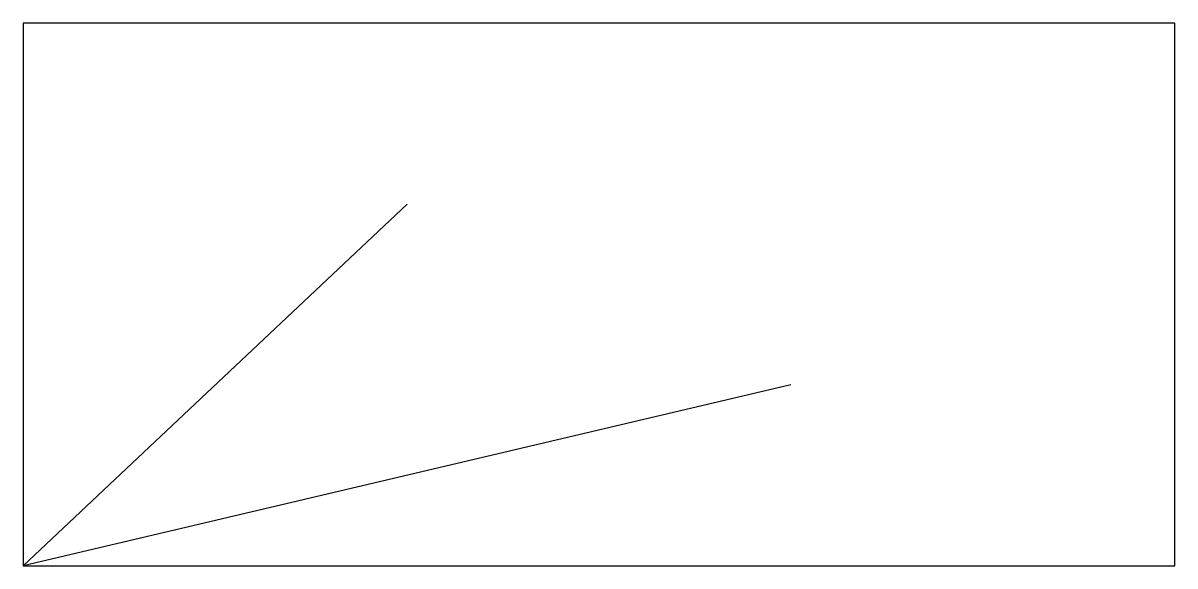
# Model space of a CAD drawing. Units: millimetres at full size, sheet at 1:100. Extents: x -1776 to 9000, y -5510 to -429.
import ezdxf

# ---------------------------------------------------------------- set-up
doc = ezdxf.new("R2010")
doc.units = ezdxf.units.MM
doc.header["$LTSCALE"] = 100
doc.layers.add('0-0', color=7, linetype='Continuous')

msp = doc.modelspace()

# ---------------------------------------------------------------- linework, layer by layer
at = {"layer": '0-0'}
for p in [(1816.3, -2122.4), (5408.2, -3816.3)]:
    msp.add_line(p, (-1775.5, -5510.2), dxfattribs=at)
msp.add_lwpolyline([(-1775.5, -5510.2), (9000, -5510.2), (9000, -428.6), (-1775.5, -428.6)], close=True, dxfattribs=at)

doc.saveas('drawing.dxf')
